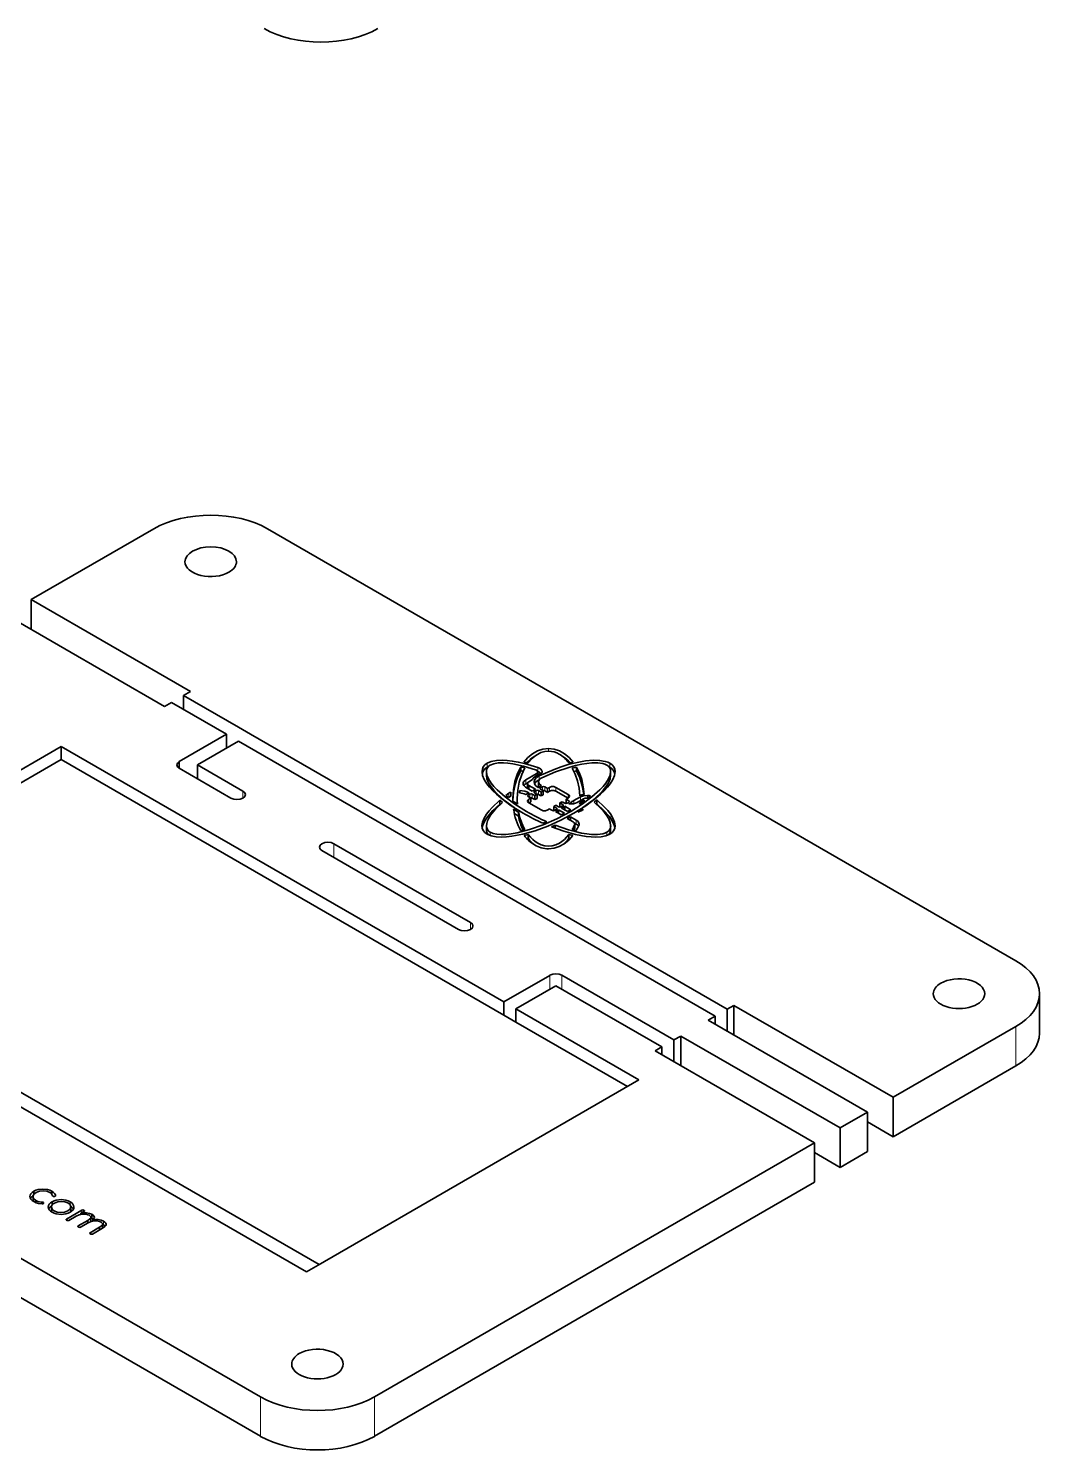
# Model space of a CAD drawing. Extents: x 46 to 852, y -144 to 729.
# Drawn here: x 622.6 to 685.4, y 500.9 to 589.5 of the extents above; entities that cross this region are included whole.
import ezdxf

# ---------------------------------------------------------------- set-up
doc = ezdxf.new("R2010")
doc.units = 0

msp = doc.modelspace()

# ---------------------------------------------------------------- linework, layer by layer
at = {"color": 7, "lineweight": 35, "ltscale": 0.219942}
msp.add_line((622.73, 554.055), (630.349, 558.454), dxfattribs=at)
at = {"color": 7, "lineweight": 35}
for p, q in [((637.42, 558.454), (683.919, 531.608)), ((665.224, 528.163), (635.607, 545.262)), ((636.356, 545.694), (665.972, 528.595)), ((624.597, 544.929), (605.436, 533.866)), ((624.597, 544.112), (605.436, 533.05)), ((652.096, 529.052), (624.597, 544.929)), ((652.096, 528.235), (624.597, 544.112)), ((639.827, 512.278), (603.931, 533.003)), ((640.625, 512.734), (605.436, 533.05)), ((636.982, 504.508), (590.482, 531.354)), ((636.982, 502.059), (590.482, 528.905)), ((640.568, 512.701), (660.492, 524.204)), ((671.395, 520.294), (644.053, 504.508)), ((671.395, 517.845), (644.053, 502.059))]:
    msp.add_line(p, q, dxfattribs=at)
at = {"color": 7, "lineweight": 35, "ltscale": 0.046306}
msp.add_line((622.73, 554.055), (622.73, 552.203), dxfattribs=at)
at = {"color": 7, "lineweight": 35, "ltscale": 0.285671}
msp.add_line((622.73, 554.055), (632.626, 548.342), dxfattribs=at)
at = {"color": 7, "lineweight": 35, "ltscale": 0.285676}
msp.add_line((631.022, 547.416), (621.126, 553.129), dxfattribs=at)
at = {"color": 7, "lineweight": 35, "ltscale": 0.012342}
for p, q in [((631.45, 547.662), (631.022, 547.416)), ((664.796, 527.916), (665.224, 528.163))]:
    msp.add_line(p, q, dxfattribs=at)
at = {"color": 7, "lineweight": 35, "ltscale": 0.098424}
for p, q in [((634.859, 545.694), (631.45, 547.662)), ((632.198, 548.094), (635.607, 546.126))]:
    msp.add_line(p, q, dxfattribs=at)
at = {"color": 7, "lineweight": 35, "ltscale": 0.012355}
msp.add_line((632.626, 548.342), (632.198, 548.094), dxfattribs=at)
at = {"color": 7, "lineweight": 35, "ltscale": 0.021603}
for p, q in [((632.198, 548.094), (632.198, 547.23)), ((635.607, 546.126), (636.356, 545.694)), ((634.859, 545.694), (634.859, 544.83)), ((633.055, 543.788), (633.055, 542.924))]:
    msp.add_line(p, q, dxfattribs=at)
at = {"color": 7, "lineweight": 35, "ltscale": 0.084675}
msp.add_line((631.926, 544), (634.859, 545.694), dxfattribs=at)
at = {"color": 7, "lineweight": 35, "ltscale": 0.073691}
msp.add_line((635.607, 545.262), (633.055, 543.788), dxfattribs=at)
at = {"color": 7, "lineweight": 35, "ltscale": 0.020413}
msp.add_line((624.597, 544.929), (624.597, 544.112), dxfattribs=at)
at = {"color": 7, "lineweight": 13, "ltscale": 0.003969}
msp.add_line((654.875, 544.797), (654.875, 544.639), dxfattribs=at)
at = {"color": 7, "lineweight": 35, "ltscale": 0.010619}
msp.add_line((631.926, 544), (631.926, 543.575), dxfattribs=at)
at = {"color": 7, "lineweight": 35, "ltscale": 0.092496}
msp.add_line((635.136, 541.722), (631.932, 543.572), dxfattribs=at)
at = {"color": 7, "lineweight": 35, "ltscale": 0.081693}
msp.add_line((633.055, 543.788), (635.885, 542.154), dxfattribs=at)
at = {"color": 7, "lineweight": 35, "ltscale": 0.006125}
for p, q in [((651.015, 543.367), (651.015, 543.122)), ((653.152, 543.669), (653.152, 543.424)), ((653.566, 542.622), (653.566, 542.377)), ((654.254, 542.731), (654.254, 542.486)), ((654.807, 542.32), (654.807, 542.075)), ((653.777, 541.726), (653.777, 541.481)), ((654.163, 541.948), (654.163, 541.703)), ((655.974, 541.646), (655.974, 541.401)), ((657.875, 541.611), (657.875, 541.366)), ((653.011, 540.845), (653.011, 540.6)), ((656.503, 540.108), (656.503, 539.863)), ((622.849, 516.955), (622.849, 516.71)), ((626.491, 515.857), (626.491, 515.612)), ((627.169, 515.249), (627.169, 515.004))]:
    msp.add_line(p, q, dxfattribs=at)
at = {"color": 7, "lineweight": 13, "ltscale": 0.006123}
for p, q in [((651.065, 543.886), (651.065, 543.641)), ((658.687, 543.886), (658.687, 543.641)), ((653.457, 542.85), (653.457, 542.606)), ((654.287, 543.105), (654.287, 542.861)), ((654.927, 542.389), (654.927, 542.144)), ((655.336, 542.389), (655.336, 542.144)), ((652.411, 542.021), (652.411, 541.776)), ((653.865, 541.972), (653.865, 541.727)), ((654.251, 542.195), (654.251, 541.95))]:
    msp.add_line(p, q, dxfattribs=at)
at = {"color": 7, "lineweight": 35, "ltscale": 0.001984}
msp.add_line((651.135, 543.678), (651.065, 543.641), dxfattribs=at)
at = {"color": 7, "lineweight": 35, "ltscale": 0.003749}
msp.add_line((653.297, 543.387), (653.152, 543.424), dxfattribs=at)
at = {"color": 7, "lineweight": 35, "ltscale": 0.006557}
msp.add_line((653.345, 543.957), (653.599, 543.892), dxfattribs=at)
at = {"color": 7, "lineweight": 35, "ltscale": 0.019003}
msp.add_line((654.117, 543.227), (653.457, 542.85), dxfattribs=at)
at = {"color": 7, "lineweight": 13, "ltscale": 0.002763}
msp.add_line((654.117, 543.227), (654.117, 543.117), dxfattribs=at)
at = {"color": 7, "lineweight": 35, "ltscale": 0.00032621}
msp.add_line((654.208, 543.374), (654.195, 543.378), dxfattribs=at)
at = {"color": 7, "lineweight": 35, "ltscale": 0.000506364}
msp.add_line((654.199, 543.363), (654.202, 543.343), dxfattribs=at)
at = {"color": 7, "lineweight": 35, "ltscale": 0.004533}
msp.add_line((654.202, 543.343), (654.202, 543.162), dxfattribs=at)
at = {"color": 7, "lineweight": 35, "ltscale": 0.007152}
msp.add_line((654.205, 543.164), (654.466, 543.282), dxfattribs=at)
at = {"color": 7, "lineweight": 13, "ltscale": 0.006125}
for p, q in [((654.208, 543.619), (654.208, 543.374)), ((654.637, 542.418), (654.637, 542.173)), ((656.493, 540.061), (656.493, 539.816)), ((656.601, 540.356), (656.601, 540.111)), ((627.218, 515.437), (627.218, 515.192))]:
    msp.add_line(p, q, dxfattribs=at)
at = {"color": 7, "lineweight": 35, "ltscale": 0.000948036}
msp.add_line((654.476, 543.345), (654.472, 543.382), dxfattribs=at)
at = {"color": 7, "lineweight": 13, "ltscale": 0.001898}
msp.add_line((654.472, 543.382), (654.472, 543.307), dxfattribs=at)
at = {"color": 7, "lineweight": 35, "ltscale": 0.006558}
msp.add_line((656.148, 543.897), (656.402, 543.962), dxfattribs=at)
at = {"color": 7, "lineweight": 35, "ltscale": 0.00665}
msp.add_line((656.608, 543.653), (656.35, 543.588), dxfattribs=at)
at = {"color": 7, "lineweight": 35, "ltscale": 0.003779}
msp.add_line((656.608, 543.408), (656.461, 543.372), dxfattribs=at)
at = {"color": 7, "lineweight": 35, "ltscale": 0.006123}
for p, q in [((656.608, 543.653), (656.608, 543.408)), ((658.736, 543.367), (658.736, 543.122)), ((651.844, 541.585), (651.844, 541.34)), ((652.93, 541.686), (652.93, 541.441)), ((654.035, 541.874), (654.035, 541.629)), ((654.421, 542.097), (654.421, 541.852)), ((654.549, 542.171), (654.549, 541.926)), ((655.202, 541.2), (655.202, 540.955)), ((655.588, 541.423), (655.588, 541.178)), ((651.017, 540.005), (651.017, 539.76)), ((658.737, 540.008), (658.737, 539.763)), ((653.606, 539.466), (653.606, 539.222)), ((656.141, 539.462), (656.141, 539.217)), ((623.984, 516.298), (623.984, 516.053)), ((625.185, 516.324), (625.185, 516.079)), ((626.44, 515.671), (626.44, 515.426))]:
    msp.add_line(p, q, dxfattribs=at)
at = {"color": 7, "lineweight": 35, "ltscale": 0.001985}
msp.add_line((658.687, 543.641), (658.616, 543.678), dxfattribs=at)
at = {"color": 7, "lineweight": 35, "ltscale": 0.011932}
msp.add_line((653.455, 542.394), (653.868, 542.155), dxfattribs=at)
at = {"color": 7, "lineweight": 35, "ltscale": 0.00364}
msp.add_line((653.583, 542.678), (653.457, 542.606), dxfattribs=at)
at = {"color": 7, "lineweight": 35, "ltscale": 0.011933}
msp.add_line((654.062, 542.268), (653.649, 542.506), dxfattribs=at)
at = {"color": 7, "lineweight": 35, "ltscale": 0.005612}
for p, q in [((653.649, 542.506), (653.649, 542.282)), ((655.497, 540.993), (655.497, 540.769)), ((655.883, 541.216), (655.883, 540.992))]:
    msp.add_line(p, q, dxfattribs=at)
at = {"color": 7, "lineweight": 35, "ltscale": 0.006676}
msp.add_line((653.65, 542.738), (653.882, 542.87), dxfattribs=at)
at = {"color": 7, "lineweight": 35, "ltscale": 0.000610903}
msp.add_line((653.98, 542.755), (653.979, 542.731), dxfattribs=at)
at = {"color": 7, "lineweight": 13, "ltscale": 0.001218}
msp.add_line((653.98, 542.755), (653.98, 542.706), dxfattribs=at)
at = {"color": 7, "lineweight": 35, "ltscale": 0.000711631}
msp.add_line((654.225, 542.388), (654.25, 542.373), dxfattribs=at)
at = {"color": 7, "lineweight": 35, "ltscale": 0.000416967}
msp.add_line((654.254, 542.731), (654.255, 542.747), dxfattribs=at)
at = {"color": 7, "lineweight": 35, "ltscale": 0.000568582}
msp.add_line((654.308, 542.87), (654.287, 542.861), dxfattribs=at)
at = {"color": 7, "lineweight": 35, "ltscale": 0.00334}
msp.add_line((654.288, 542.404), (654.404, 542.471), dxfattribs=at)
at = {"color": 7, "lineweight": 35, "ltscale": 0.00167}
for p, q in [((654.438, 542.384), (654.38, 542.351)), ((653.666, 541.939), (653.608, 541.905)), ((656.028, 541.399), (656.086, 541.433)), ((655.314, 540.987), (655.372, 541.021)), ((655.642, 541.177), (655.7, 541.21))]:
    msp.add_line(p, q, dxfattribs=at)
at = {"color": 7, "lineweight": 13, "ltscale": 0.002045}
msp.add_line((654.38, 542.351), (654.38, 542.269), dxfattribs=at)
at = {"color": 7, "lineweight": 35, "ltscale": 0.001011}
msp.add_line((654.404, 542.471), (654.44, 542.488), dxfattribs=at)
at = {"color": 7, "lineweight": 35, "ltscale": 0.000604319}
msp.add_line((654.44, 542.488), (654.419, 542.5), dxfattribs=at)
at = {"color": 7, "lineweight": 13, "ltscale": 0.000524902}
msp.add_line((654.419, 542.5), (654.419, 542.479), dxfattribs=at)
at = {"color": 7, "lineweight": 35, "ltscale": 0.001671}
for p, q in [((654.495, 542.418), (654.438, 542.384)), ((656.086, 541.433), (656.143, 541.466)), ((655.256, 540.954), (655.314, 540.987))]:
    msp.add_line(p, q, dxfattribs=at)
at = {"color": 7, "lineweight": 13, "ltscale": 0.005386}
msp.add_line((654.495, 542.418), (654.495, 542.202), dxfattribs=at)
at = {"color": 7, "lineweight": 35, "ltscale": 0.003297}
for p, q in [((654.751, 542.352), (654.637, 542.418)), ((653.608, 541.823), (653.722, 541.758)), ((653.994, 542.046), (654.108, 541.98)), ((654.365, 542.129), (654.251, 542.195)), ((654.365, 541.884), (654.251, 541.95))]:
    msp.add_line(p, q, dxfattribs=at)
at = {"color": 7, "lineweight": 35, "ltscale": 0.001595}
for p, q in [((654.807, 542.32), (654.751, 542.352)), ((653.722, 541.758), (653.777, 541.726)), ((654.035, 541.874), (653.979, 541.906)), ((654.035, 541.629), (653.979, 541.661)), ((654.494, 542.203), (654.549, 542.171)), ((656.029, 541.614), (655.974, 541.646))]:
    msp.add_line(p, q, dxfattribs=at)
at = {"color": 7, "lineweight": 35, "ltscale": 0.003469}
for p, q in [((654.927, 542.389), (654.807, 542.32)), ((654.927, 542.144), (654.807, 542.075)), ((654.824, 540.982), (654.945, 541.052))]:
    msp.add_line(p, q, dxfattribs=at)
at = {"color": 7, "lineweight": 35, "ltscale": 0.021892}
for p, q in [((656.094, 541.951), (655.336, 542.389)), ((653.657, 541.42), (654.415, 540.982))]:
    msp.add_line(p, q, dxfattribs=at)
at = {"color": 7, "lineweight": 13, "ltscale": 0.010802}
for p, q in [((635.885, 542.154), (635.885, 541.722)), ((650.027, 533.989), (650.027, 533.557))]:
    msp.add_line(p, q, dxfattribs=at)
at = {"color": 7, "lineweight": 35, "ltscale": 0.005502}
msp.add_line((652.014, 541.446), (651.844, 541.585), dxfattribs=at)
at = {"color": 7, "lineweight": 35, "ltscale": 0.005773}
msp.add_line((652.411, 542.021), (652.224, 541.885), dxfattribs=at)
at = {"color": 7, "lineweight": 35, "ltscale": 0.00538}
msp.add_line((652.224, 541.885), (652.391, 541.75), dxfattribs=at)
at = {"color": 7, "lineweight": 35, "ltscale": 0.000859938}
msp.add_line((652.411, 541.776), (652.383, 541.756), dxfattribs=at)
at = {"color": 7, "lineweight": 35, "ltscale": 0.00424}
msp.add_line((652.391, 541.75), (652.528, 541.851), dxfattribs=at)
at = {"color": 7, "lineweight": 35, "ltscale": 0.003417}
msp.add_line((652.655, 541.686), (652.657, 541.549), dxfattribs=at)
at = {"color": 7, "lineweight": 35, "ltscale": 0.002104}
msp.add_line((652.93, 541.357), (652.93, 541.441), dxfattribs=at)
at = {"color": 7, "lineweight": 35, "ltscale": 0.003983}
msp.add_line((653.091, 542.199), (653.075, 542.04), dxfattribs=at)
at = {"color": 7, "lineweight": 35, "ltscale": 0.003972}
msp.add_line((653.091, 542.199), (653.091, 542.04), dxfattribs=at)
at = {"color": 7, "lineweight": 35, "ltscale": 0.000639904}
for p, q in [((653.46, 541.945), (653.482, 541.932)), ((653.676, 542.045), (653.654, 542.057))]:
    msp.add_line(p, q, dxfattribs=at)
at = {"color": 7, "lineweight": 35, "ltscale": 0.003342}
for p, q in [((653.516, 541.958), (653.632, 542.025)), ((653.902, 542.181), (654.018, 542.248))]:
    msp.add_line(p, q, dxfattribs=at)
at = {"color": 7, "lineweight": 13, "ltscale": 0.002043}
for p, q in [((653.608, 541.905), (653.608, 541.823)), ((653.994, 542.128), (653.994, 542.046)), ((656.143, 541.548), (656.143, 541.466)), ((655.758, 541.325), (655.758, 541.243))]:
    msp.add_line(p, q, dxfattribs=at)
at = {"color": 7, "lineweight": 13, "ltscale": 0.000531006}
msp.add_line((653.654, 542.057), (653.654, 542.036), dxfattribs=at)
at = {"color": 7, "lineweight": 35, "ltscale": 0.003471}
msp.add_line((653.777, 541.726), (653.657, 541.656), dxfattribs=at)
at = {"color": 7, "lineweight": 13, "ltscale": 0.005901}
msp.add_line((653.657, 541.656), (653.657, 541.42), dxfattribs=at)
at = {"color": 7, "lineweight": 35, "ltscale": 0.003249}
msp.add_line((653.777, 541.481), (653.665, 541.416), dxfattribs=at)
at = {"color": 7, "lineweight": 35, "ltscale": 0.001672}
for p, q in [((653.724, 541.972), (653.666, 541.939)), ((654.109, 542.195), (654.052, 542.161)), ((655.7, 541.21), (655.758, 541.243))]:
    msp.add_line(p, q, dxfattribs=at)
at = {"color": 7, "lineweight": 13, "ltscale": 0.005385}
for p, q in [((653.724, 541.972), (653.724, 541.757)), ((654.109, 542.195), (654.109, 541.979))]:
    msp.add_line(p, q, dxfattribs=at)
at = {"color": 7, "lineweight": 35, "ltscale": 0.003296}
for p, q in [((653.979, 541.906), (653.865, 541.972)), ((653.979, 541.661), (653.865, 541.727)), ((654.38, 542.269), (654.494, 542.203)), ((654.751, 542.107), (654.637, 542.173))]:
    msp.add_line(p, q, dxfattribs=at)
at = {"color": 7, "lineweight": 35, "ltscale": 0.001669}
msp.add_line((654.052, 542.161), (653.994, 542.128), dxfattribs=at)
at = {"color": 7, "lineweight": 35, "ltscale": 0.003713}
for p, q in [((654.163, 541.948), (654.035, 541.874)), ((655.202, 541.2), (655.331, 541.274))]:
    msp.add_line(p, q, dxfattribs=at)
at = {"color": 7, "lineweight": 35, "ltscale": 0.003712}
for p, q in [((654.163, 541.703), (654.035, 541.629)), ((654.549, 542.171), (654.421, 542.097)), ((654.549, 541.926), (654.421, 541.852)), ((655.588, 541.423), (655.717, 541.497))]:
    msp.add_line(p, q, dxfattribs=at)
at = {"color": 7, "lineweight": 35, "ltscale": 0.001594}
for p, q in [((654.108, 541.98), (654.163, 541.948)), ((654.421, 542.097), (654.365, 542.129)), ((654.421, 541.852), (654.365, 541.884))]:
    msp.add_line(p, q, dxfattribs=at)
at = {"color": 7, "lineweight": 35, "ltscale": 0.001596}
for p, q in [((654.807, 542.075), (654.751, 542.107)), ((655.717, 541.497), (655.772, 541.465)), ((654.945, 541.052), (655, 541.02)), ((655.257, 541.168), (655.202, 541.2)), ((655.331, 541.274), (655.386, 541.243)), ((655.643, 541.391), (655.588, 541.423))]:
    msp.add_line(p, q, dxfattribs=at)
at = {"color": 7, "lineweight": 35, "ltscale": 0.021674}
msp.add_line((656.086, 541.711), (655.336, 542.144), dxfattribs=at)
at = {"color": 7, "lineweight": 35, "ltscale": 0.003298}
for p, q in [((655.772, 541.465), (655.886, 541.399)), ((655.372, 541.102), (655.257, 541.168)), ((655.386, 541.243), (655.5, 541.177)), ((655.758, 541.325), (655.643, 541.391))]:
    msp.add_line(p, q, dxfattribs=at)
at = {"color": 7, "lineweight": 35, "ltscale": 0.003467}
msp.add_line((655.974, 541.646), (656.094, 541.715), dxfattribs=at)
at = {"color": 7, "lineweight": 35, "ltscale": 0.0033}
for p, q in [((656.143, 541.548), (656.029, 541.614)), ((655, 541.02), (655.114, 540.954))]:
    msp.add_line(p, q, dxfattribs=at)
at = {"color": 7, "lineweight": 13, "ltscale": 0.005905}
msp.add_line((656.094, 541.951), (656.094, 541.715), dxfattribs=at)
at = {"color": 7, "lineweight": 35, "ltscale": 0.000226021}
msp.add_line((656.301, 541.516), (656.303, 541.507), dxfattribs=at)
at = {"color": 7, "lineweight": 35, "ltscale": 0.003777}
msp.add_line((656.303, 541.507), (656.303, 541.356), dxfattribs=at)
at = {"color": 7, "lineweight": 35, "ltscale": 0.011486}
for p, q in [((656.855, 541.791), (656.457, 541.562)), ((656.651, 541.449), (657.049, 541.679))]:
    msp.add_line(p, q, dxfattribs=at)
at = {"color": 7, "lineweight": 13, "ltscale": 0.004628}
msp.add_line((656.457, 541.562), (656.457, 541.376), dxfattribs=at)
at = {"color": 7, "lineweight": 35, "ltscale": 0.002252}
msp.add_line((656.814, 541.437), (656.808, 541.348), dxfattribs=at)
at = {"color": 7, "lineweight": 35, "ltscale": 0.008093}
msp.add_line((657.095, 541.599), (656.814, 541.437), dxfattribs=at)
at = {"color": 7, "lineweight": 35, "ltscale": 0.002139}
msp.add_line((656.814, 541.437), (656.814, 541.352), dxfattribs=at)
at = {"color": 7, "lineweight": 13, "ltscale": 0.005612}
msp.add_line((656.855, 541.791), (656.855, 541.567), dxfattribs=at)
at = {"color": 7, "lineweight": 35, "ltscale": 0.001331}
msp.add_line((657.093, 541.546), (657.095, 541.599), dxfattribs=at)
at = {"color": 7, "lineweight": 35, "ltscale": 0.001404}
msp.add_line((657.27, 541.726), (657.326, 541.72), dxfattribs=at)
at = {"color": 7, "lineweight": 13, "ltscale": 0.003995}
msp.add_line((657.291, 541.885), (657.291, 541.725), dxfattribs=at)
at = {"color": 7, "lineweight": 35, "ltscale": 0.005313}
msp.add_line((657.326, 541.72), (657.492, 541.853), dxfattribs=at)
at = {"color": 7, "lineweight": 35, "ltscale": 0.005463}
msp.add_line((657.875, 541.611), (657.705, 541.474), dxfattribs=at)
at = {"color": 7, "lineweight": 35, "ltscale": 0.000104141}
msp.add_line((657.875, 541.611), (657.871, 541.614), dxfattribs=at)
at = {"color": 7, "lineweight": 35, "ltscale": 0.000121535}
msp.add_line((657.871, 541.614), (657.875, 541.611), dxfattribs=at)
at = {"color": 7, "lineweight": 35, "ltscale": 0.000867635}
msp.add_line((651.87, 541.318), (651.844, 541.34), dxfattribs=at)
at = {"color": 7, "lineweight": 35, "ltscale": 0.007605}
msp.add_line((653.011, 540.6), (652.753, 540.76), dxfattribs=at)
at = {"color": 7, "lineweight": 35, "ltscale": 0.000676809}
for p, q in [((655.225, 540.942), (655.202, 540.955)), ((655.611, 541.165), (655.588, 541.178))]:
    msp.add_line(p, q, dxfattribs=at)
at = {"color": 7, "lineweight": 35, "ltscale": 0.010401}
msp.add_line((655.303, 540.881), (655.663, 540.673), dxfattribs=at)
at = {"color": 7, "lineweight": 35, "ltscale": 0.003341}
for p, q in [((655.463, 540.968), (655.348, 540.901)), ((655.849, 541.19), (655.734, 541.124))]:
    msp.add_line(p, q, dxfattribs=at)
at = {"color": 7, "lineweight": 13, "ltscale": 0.001135}
msp.add_line((655.348, 540.901), (655.348, 540.855), dxfattribs=at)
at = {"color": 7, "lineweight": 13, "ltscale": 0.002042}
msp.add_line((655.372, 541.102), (655.372, 541.021), dxfattribs=at)
at = {"color": 7, "lineweight": 13, "ltscale": 0.004477}
msp.add_line((655.463, 540.968), (655.463, 540.789), dxfattribs=at)
at = {"color": 7, "lineweight": 35, "ltscale": 0.01065}
msp.add_line((655.866, 540.78), (655.497, 540.993), dxfattribs=at)
at = {"color": 7, "lineweight": 35, "ltscale": 0.005739}
msp.add_line((655.663, 540.673), (655.866, 540.78), dxfattribs=at)
at = {"color": 7, "lineweight": 35, "ltscale": 0.009783}
msp.add_line((655.689, 541.104), (656.028, 540.908), dxfattribs=at)
at = {"color": 7, "lineweight": 13, "ltscale": 0.001132}
msp.add_line((655.734, 541.124), (655.734, 541.078), dxfattribs=at)
at = {"color": 7, "lineweight": 13, "ltscale": 0.004474}
msp.add_line((655.849, 541.19), (655.849, 541.011), dxfattribs=at)
at = {"color": 7, "lineweight": 35, "ltscale": 0.009784}
msp.add_line((656.222, 541.021), (655.883, 541.216), dxfattribs=at)
at = {"color": 7, "lineweight": 35, "ltscale": 0.000674725}
msp.add_line((655.997, 541.387), (655.974, 541.401), dxfattribs=at)
at = {"color": 7, "lineweight": 35, "ltscale": 0.001015}
msp.add_line((656.028, 540.908), (656.064, 540.89), dxfattribs=at)
at = {"color": 7, "lineweight": 35, "ltscale": 0.005688}
msp.add_line((656.238, 540.566), (656.039, 540.456), dxfattribs=at)
at = {"color": 7, "lineweight": 35, "ltscale": 0.005611}
msp.add_line((656.064, 540.89), (656.258, 541.002), dxfattribs=at)
at = {"color": 7, "lineweight": 35, "ltscale": 0.002578}
msp.add_line((656.235, 541.413), (656.146, 541.362), dxfattribs=at)
at = {"color": 7, "lineweight": 35, "ltscale": 0.001013}
msp.add_line((656.258, 541.002), (656.222, 541.021), dxfattribs=at)
at = {"color": 7, "lineweight": 13, "ltscale": 0.000993347}
msp.add_line((656.222, 541.021), (656.222, 540.981), dxfattribs=at)
at = {"color": 7, "lineweight": 13, "ltscale": 0.001443}
msp.add_line((656.235, 541.413), (656.235, 541.355), dxfattribs=at)
at = {"color": 7, "lineweight": 35, "ltscale": 0.010458}
msp.add_line((656.601, 540.356), (656.238, 540.566), dxfattribs=at)
at = {"color": 7, "lineweight": 35, "ltscale": 0.005614}
msp.add_line((656.238, 540.566), (656.238, 540.341), dxfattribs=at)
at = {"color": 7, "lineweight": 35, "ltscale": 0.000784605}
msp.add_line((657.875, 541.366), (657.851, 541.346), dxfattribs=at)
at = {"color": 7, "lineweight": 35, "ltscale": 0.000122499}
msp.add_line((657.871, 541.369), (657.875, 541.366), dxfattribs=at)
at = {"color": 7, "lineweight": 35, "ltscale": 0.006513}
msp.add_line((653.155, 539.703), (653.406, 539.77), dxfattribs=at)
at = {"color": 7, "lineweight": 35, "ltscale": 0.006405}
msp.add_line((654.53, 540.154), (654.767, 540.252), dxfattribs=at)
at = {"color": 7, "lineweight": 35, "ltscale": 0.006408}
msp.add_line((655.29, 540.036), (655.056, 539.932), dxfattribs=at)
at = {"color": 7, "lineweight": 35, "ltscale": 0.004843}
msp.add_line((655.291, 540.036), (655.291, 539.842), dxfattribs=at)
at = {"color": 7, "lineweight": 35, "ltscale": 0.010608}
msp.add_line((656.039, 540.456), (656.406, 540.244), dxfattribs=at)
at = {"color": 7, "lineweight": 35, "ltscale": 0.006506}
msp.add_line((656.344, 539.769), (656.596, 539.703), dxfattribs=at)
at = {"color": 7, "lineweight": 35, "ltscale": 0.002156}
msp.add_line((656.493, 539.816), (656.457, 539.738), dxfattribs=at)
at = {"color": 7, "lineweight": 35, "ltscale": 0.003544}
msp.add_line((656.601, 540.111), (656.478, 540.182), dxfattribs=at)
at = {"color": 7, "lineweight": 35, "ltscale": 0.244949}
msp.add_line((641.541, 538.888), (650.027, 533.989), dxfattribs=at)
at = {"color": 7, "lineweight": 13, "ltscale": 0.021603}
for p, q in [((641.541, 538.888), (641.541, 538.024)), ((654.953, 530.701), (654.953, 529.837)), ((655.712, 530.707), (655.712, 529.843))]:
    msp.add_line(p, q, dxfattribs=at)
at = {"color": 7, "lineweight": 13, "ltscale": 0.004982}
msp.add_line((651.259, 539.598), (651.259, 539.398), dxfattribs=at)
at = {"color": 7, "lineweight": 35, "ltscale": 0.006469}
msp.add_line((653.606, 539.466), (653.356, 539.4), dxfattribs=at)
at = {"color": 7, "lineweight": 35, "ltscale": 0.002087}
msp.add_line((653.606, 539.222), (653.525, 539.199), dxfattribs=at)
at = {"color": 7, "lineweight": 35, "ltscale": 0.00646}
msp.add_line((656.39, 539.396), (656.141, 539.462), dxfattribs=at)
at = {"color": 7, "lineweight": 35, "ltscale": 0.002047}
msp.add_line((656.22, 539.195), (656.141, 539.217), dxfattribs=at)
at = {"color": 7, "lineweight": 13, "ltscale": 0.004984}
msp.add_line((658.492, 539.598), (658.492, 539.398), dxfattribs=at)
at = {"color": 7, "lineweight": 35, "ltscale": 0.244948}
msp.add_line((649.278, 533.557), (640.793, 538.456), dxfattribs=at)
at = {"color": 7, "lineweight": 35, "ltscale": 0.082469}
msp.add_line((652.096, 529.052), (654.953, 530.701), dxfattribs=at)
at = {"color": 7, "lineweight": 35, "ltscale": 0.071961}
msp.add_line((655.338, 530.059), (652.845, 528.62), dxfattribs=at)
at = {"color": 7, "lineweight": 35, "ltscale": 0.000252767}
msp.add_line((654.953, 530.701), (654.962, 530.707), dxfattribs=at)
at = {"color": 7, "lineweight": 13, "ltscale": 0.021631}
msp.add_line((654.962, 530.707), (654.962, 529.842), dxfattribs=at)
at = {"color": 7, "lineweight": 35, "ltscale": 0.190096}
msp.add_line((661.923, 526.257), (655.338, 530.059), dxfattribs=at)
at = {"color": 7, "lineweight": 35, "ltscale": 0.200897}
msp.add_line((655.712, 530.707), (662.671, 526.689), dxfattribs=at)
at = {"color": 7, "lineweight": 35, "ltscale": 0.020412}
for p, q in [((652.096, 529.052), (652.096, 528.235)), ((652.845, 528.62), (652.845, 527.803))]:
    msp.add_line(p, q, dxfattribs=at)
at = {"color": 7, "lineweight": 35, "ltscale": 0.061237}
for p, q in [((685.384, 529.566), (685.384, 527.117)), ((674.696, 522.2), (674.696, 519.751)), ((672.999, 521.22), (672.999, 518.771))]:
    msp.add_line(p, q, dxfattribs=at)
at = {"color": 7, "lineweight": 35, "ltscale": 8.13882e-05}
msp.add_line((652.094, 528.233), (652.096, 528.235), dxfattribs=at)
at = {"color": 7, "lineweight": 35, "ltscale": 0.021601}
msp.add_line((652.842, 527.801), (652.094, 528.233), dxfattribs=at)
at = {"color": 7, "lineweight": 35, "ltscale": 0.220765}
msp.add_line((660.492, 524.204), (652.845, 528.62), dxfattribs=at)
at = {"color": 7, "lineweight": 35, "ltscale": 0.012343}
msp.add_line((665.224, 528.163), (665.224, 527.669), dxfattribs=at)
at = {"color": 7, "lineweight": 35, "ltscale": 0.012354}
msp.add_line((665.972, 528.595), (666.4, 528.842), dxfattribs=at)
at = {"color": 7, "lineweight": 35, "ltscale": 0.033946}
msp.add_line((665.972, 528.595), (665.972, 527.237), dxfattribs=at)
at = {"color": 7, "lineweight": 35, "ltscale": 0.0463}
for p, q in [((666.4, 528.842), (666.4, 526.99)), ((676.3, 520.677), (674.696, 521.603))]:
    msp.add_line(p, q, dxfattribs=at)
at = {"color": 7, "lineweight": 35, "ltscale": 0.285778}
for p, q in [((666.4, 528.842), (676.3, 523.126)), ((671.395, 520.294), (661.495, 526.01))]:
    msp.add_line(p, q, dxfattribs=at)
at = {"color": 7, "lineweight": 35, "ltscale": 8.47927e-05}
msp.add_line((652.842, 527.801), (652.845, 527.803), dxfattribs=at)
at = {"color": 7, "lineweight": 35, "ltscale": 0.200353}
msp.add_line((659.785, 523.796), (652.845, 527.803), dxfattribs=at)
at = {"color": 7, "lineweight": 35, "ltscale": 0.285779}
for p, q in [((674.696, 522.2), (664.796, 527.916)), ((663.099, 526.936), (672.999, 521.22))]:
    msp.add_line(p, q, dxfattribs=at)
at = {"color": 7, "lineweight": 35, "ltscale": 0.219948}
msp.add_line((683.919, 527.525), (676.3, 523.126), dxfattribs=at)
at = {"color": 7, "lineweight": 13, "ltscale": 0.061237}
for p, q in [((683.919, 525.076), (683.919, 527.525)), ((636.982, 502.059), (636.982, 504.508)), ((644.053, 502.059), (644.053, 504.508))]:
    msp.add_line(p, q, dxfattribs=at)
at = {"color": 7, "lineweight": 35, "ltscale": 0.012348}
msp.add_line((662.671, 526.689), (663.099, 526.936), dxfattribs=at)
at = {"color": 7, "lineweight": 35, "ltscale": 0.033952}
msp.add_line((662.671, 526.689), (662.671, 525.331), dxfattribs=at)
at = {"color": 7, "lineweight": 35, "ltscale": 0.046301}
msp.add_line((663.099, 526.936), (663.099, 525.084), dxfattribs=at)
at = {"color": 7, "lineweight": 35, "ltscale": 0.01235}
msp.add_line((661.495, 526.01), (661.923, 526.257), dxfattribs=at)
at = {"color": 7, "lineweight": 35, "ltscale": 0.012349}
msp.add_line((661.923, 526.257), (661.923, 525.763), dxfattribs=at)
at = {"color": 7, "lineweight": 35, "ltscale": 0.219949}
msp.add_line((683.919, 525.076), (676.3, 520.677), dxfattribs=at)
at = {"color": 7, "lineweight": 35, "ltscale": 0.061238}
for p, q in [((676.3, 523.126), (676.3, 520.677)), ((671.395, 520.294), (671.395, 517.845))]:
    msp.add_line(p, q, dxfattribs=at)
at = {"color": 7, "lineweight": 35, "ltscale": 0.049001}
for p, q in [((674.696, 522.2), (672.999, 521.22)), ((674.696, 519.751), (672.999, 518.771))]:
    msp.add_line(p, q, dxfattribs=at)
at = {"color": 7, "lineweight": 35, "ltscale": 0.046309}
msp.add_line((672.999, 518.771), (671.394, 519.697), dxfattribs=at)
at = {"color": 7, "lineweight": 35, "ltscale": 0.005342}
msp.add_line((622.889, 517.289), (622.889, 517.075), dxfattribs=at)
at = {"color": 7, "lineweight": 35, "ltscale": 0.003383}
msp.add_line((623.027, 516.713), (623.027, 516.578), dxfattribs=at)
at = {"color": 7, "lineweight": 35, "ltscale": 0.004605}
msp.add_line((624.011, 517.289), (624.011, 517.105), dxfattribs=at)
at = {"color": 7, "lineweight": 35, "ltscale": 0.005431}
msp.add_line((624.024, 516.641), (624.024, 516.424), dxfattribs=at)
at = {"color": 7, "lineweight": 35, "ltscale": 0.000962969}
msp.add_line((624.179, 516.969), (624.141, 516.964), dxfattribs=at)
at = {"color": 7, "lineweight": 35, "ltscale": 0.000193444}
msp.add_line((624.245, 517.014), (624.246, 517.006), dxfattribs=at)
at = {"color": 7, "lineweight": 35, "ltscale": 0.000366211}
msp.add_line((624.245, 517.014), (624.245, 517), dxfattribs=at)
at = {"color": 7, "lineweight": 13, "ltscale": 0.004648}
msp.add_line((625.142, 516.636), (625.142, 516.451), dxfattribs=at)
at = {"color": 7, "lineweight": 35, "ltscale": 0.002527}
msp.add_line((623.442, 516.604), (623.442, 516.503), dxfattribs=at)
at = {"color": 7, "lineweight": 35, "ltscale": 0.000548708}
msp.add_line((623.499, 516.556), (623.492, 516.536), dxfattribs=at)
at = {"color": 7, "lineweight": 35, "ltscale": 0.000344754}
msp.add_line((623.502, 516.57), (623.499, 516.556), dxfattribs=at)
at = {"color": 7, "lineweight": 35, "ltscale": 0.027791}
msp.add_line((624.919, 515.562), (625.881, 516.118), dxfattribs=at)
at = {"color": 7, "lineweight": 35, "ltscale": 0.013375}
for p, q in [((625.527, 515.747), (625.063, 515.479)), ((626.262, 515.322), (625.799, 515.054))]:
    msp.add_line(p, q, dxfattribs=at)
at = {"color": 7, "lineweight": 35, "ltscale": 0.000127189}
for p, q in [((625.815, 515.926), (625.82, 515.923)), ((626.553, 515.512), (626.557, 515.51))]:
    msp.add_line(p, q, dxfattribs=at)
at = {"color": 7, "lineweight": 35, "ltscale": 0.001941}
msp.add_line((625.815, 515.926), (625.815, 515.848), dxfattribs=at)
at = {"color": 7, "lineweight": 35, "ltscale": 0.001857}
msp.add_line((625.82, 515.923), (625.82, 515.849), dxfattribs=at)
at = {"color": 7, "lineweight": 13, "ltscale": 0.004099}
msp.add_line((625.881, 516.118), (625.881, 515.954), dxfattribs=at)
at = {"color": 7, "lineweight": 35, "ltscale": 0.003559}
msp.add_line((626.024, 516.036), (625.9, 515.965), dxfattribs=at)
at = {"color": 7, "lineweight": 13, "ltscale": 0.002574}
msp.add_line((625.988, 516.118), (625.988, 516.015), dxfattribs=at)
at = {"color": 7, "lineweight": 35, "ltscale": 0.001105}
msp.add_line((625.988, 516.118), (626.026, 516.096), dxfattribs=at)
at = {"color": 7, "lineweight": 13, "ltscale": 0.001469}
msp.add_line((626.026, 516.096), (626.026, 516.037), dxfattribs=at)
at = {"color": 7, "lineweight": 13, "ltscale": 0.001532}
msp.add_line((624.919, 515.562), (624.919, 515.501), dxfattribs=at)
at = {"color": 7, "lineweight": 35, "ltscale": 0.001167}
msp.add_line((624.959, 515.478), (624.919, 515.501), dxfattribs=at)
at = {"color": 7, "lineweight": 35, "ltscale": 0.01706}
for p, q in [((625.654, 515.138), (626.245, 515.479)), ((626.387, 514.715), (626.978, 515.056))]:
    msp.add_line(p, q, dxfattribs=at)
at = {"color": 7, "lineweight": 13, "ltscale": 0.001534}
for p, q in [((625.654, 515.138), (625.654, 515.077)), ((626.387, 514.715), (626.387, 514.653))]:
    msp.add_line(p, q, dxfattribs=at)
at = {"color": 7, "lineweight": 35, "ltscale": 0.001161}
msp.add_line((625.694, 515.053), (625.654, 515.076), dxfattribs=at)
at = {"color": 7, "lineweight": 35, "ltscale": 0.004176}
for p, q in [((626.245, 515.479), (626.245, 515.312)), ((626.978, 515.056), (626.978, 514.889))]:
    msp.add_line(p, q, dxfattribs=at)
at = {"color": 7, "lineweight": 35, "ltscale": 0.001441}
msp.add_line((626.44, 515.638), (626.491, 515.612), dxfattribs=at)
at = {"color": 7, "lineweight": 35, "ltscale": 0.0181}
msp.add_line((627.159, 514.993), (626.532, 514.631), dxfattribs=at)
at = {"color": 7, "lineweight": 35, "ltscale": 0.002153}
msp.add_line((626.553, 515.512), (626.553, 515.426), dxfattribs=at)
at = {"color": 7, "lineweight": 35, "ltscale": 0.002068}
msp.add_line((626.557, 515.51), (626.557, 515.427), dxfattribs=at)
at = {"color": 7, "lineweight": 35, "ltscale": 0.001391}
msp.add_line((627.169, 515.218), (627.218, 515.192), dxfattribs=at)
at = {"color": 7, "lineweight": 35, "ltscale": 0.00013588}
msp.add_line((627.169, 514.999), (627.169, 515.004), dxfattribs=at)
at = {"color": 7, "lineweight": 35, "ltscale": 0.000688914}
msp.add_line((627.388, 515.244), (627.384, 515.216), dxfattribs=at)
at = {"color": 7, "lineweight": 35, "ltscale": 0.001103}
msp.add_line((626.426, 514.631), (626.387, 514.653), dxfattribs=at)
at = {"color": 7, "lineweight": 35, "ltscale": 0.021265}
msp.add_line((640.564, 512.704), (639.827, 512.278), dxfattribs=at)
at = {"color": 7, "lineweight": 35, "ltscale": 0.000126427}
msp.add_line((640.564, 512.704), (640.568, 512.701), dxfattribs=at)
at = {"color": 7, "lineweight": 35}
for points in [[(654.875, 544.797), (654.524, 544.76), (654.192, 544.652), (653.882, 544.479), (653.598, 544.245), (653.345, 543.957)], [(653.599, 543.892), (653.876, 544.203), (654.027, 544.331), (654.185, 544.439), (654.406, 544.548), (654.637, 544.615), (654.876, 544.639)], [(656.402, 543.962), (656.149, 544.249), (655.866, 544.481), (655.557, 544.653), (655.226, 544.76), (654.875, 544.797)], [(631.778, 543.787), (631.815, 543.9), (631.926, 544)], [(631.932, 543.572), (631.816, 543.673), (631.778, 543.787)], [(650.743, 543.365), (650.778, 543.134), (650.881, 542.881), (651.05, 542.609), (651.207, 542.409), (651.394, 542.202), (651.642, 541.962), (651.926, 541.716), (652.557, 541.247), (653.305, 540.779)], [(653.5, 540.891), (652.786, 541.339), (652.178, 541.791), (651.686, 542.234), (651.486, 542.448), (651.32, 542.654), (651.153, 542.914), (651.05, 543.153), (651.015, 543.367)], [(654.208, 543.619), (653.392, 543.865), (652.994, 543.956), (652.619, 544.021), (652.3, 544.057), (652.004, 544.071), (651.634, 544.053), (651.319, 543.992), (651.065, 543.886)], [(651.259, 543.774), (651.473, 543.859), (651.747, 543.904), (652.075, 543.911), (652.353, 543.892), (652.657, 543.851), (653.327, 543.707), (654.066, 543.482)], [(653.152, 543.669), (652.943, 543.24), (652.786, 542.762), (652.689, 542.241), (652.655, 541.686)], [(653.152, 543.424), (652.953, 543.021), (652.801, 542.573), (652.701, 542.086), (652.656, 541.568)], [(652.93, 541.686), (652.963, 542.217), (653.058, 542.72), (653.209, 543.185), (653.409, 543.602)], [(654.202, 543.343), (654.18, 543.28), (654.117, 543.227)], [(654.472, 543.382), (654.444, 543.451), (654.392, 543.514), (654.311, 543.572), (654.208, 543.619)], [(658.687, 543.886), (658.555, 543.95), (658.404, 544.001), (658.053, 544.062), (657.64, 544.071), (657.173, 544.029), (656.659, 543.938), (656.106, 543.799), (655.671, 543.664), (655.22, 543.503), (654.287, 543.105)], [(654.461, 542.983), (655.316, 543.347), (656.137, 543.627), (656.552, 543.739), (656.945, 543.825), (657.264, 543.876), (657.558, 543.906), (657.936, 543.91), (658.25, 543.866), (658.38, 543.826), (658.492, 543.774)], [(658.736, 543.367), (658.701, 543.153), (658.598, 542.914), (658.431, 542.654), (658.265, 542.448), (658.066, 542.234), (657.574, 541.791), (656.965, 541.339), (656.252, 540.891)], [(656.35, 543.588), (656.532, 543.211), (656.673, 542.795), (656.77, 542.346), (656.817, 541.872)], [(656.446, 540.779), (657.194, 541.247), (657.825, 541.716), (658.109, 541.961), (658.357, 542.202), (658.544, 542.409), (658.701, 542.609), (658.87, 542.881), (658.974, 543.134), (659.009, 543.365)], [(657.089, 541.949), (657.036, 542.423), (656.936, 542.868), (656.792, 543.28), (656.608, 543.653)], [(657.068, 541.946), (656.974, 542.479), (656.818, 542.97), (656.608, 543.408)], [(652.734, 541.129), (652.143, 541.574), (651.665, 542.009), (651.472, 542.219), (651.311, 542.421), (651.149, 542.677), (651.049, 542.911), (651.015, 543.122)], [(653.457, 542.85), (653.334, 542.746), (653.302, 542.686), (653.291, 542.623)], [(653.291, 542.623), (653.302, 542.559), (653.333, 542.499), (653.455, 542.394)], [(653.566, 542.622), (653.588, 542.685), (653.65, 542.738)], [(653.649, 542.506), (653.588, 542.559), (653.566, 542.622)], [(653.882, 542.87), (653.931, 542.953), (654.001, 543.03), (654.205, 543.164)], [(653.979, 542.731), (654.008, 542.605), (654.091, 542.489), (654.225, 542.388)], [(654.287, 543.105), (654.129, 543.007), (654.024, 542.887), (653.98, 542.755)], [(654.287, 542.861), (654.112, 542.747), (654.006, 542.608)], [(654.419, 542.5), (654.297, 542.606), (654.265, 542.667), (654.254, 542.731)], [(654.255, 542.747), (654.27, 542.809), (654.305, 542.867), (654.371, 542.929), (654.461, 542.983)], [(655.336, 542.389), (655.205, 542.433), (655.058, 542.433), (654.927, 542.389)], [(658.736, 543.122), (658.702, 542.911), (658.603, 542.677), (658.44, 542.422), (658.28, 542.219), (658.086, 542.01), (657.609, 541.575), (657.018, 541.13)], [(635.885, 541.722), (635.71, 541.655), (635.51, 541.633), (635.311, 541.655), (635.136, 541.722)], [(635.885, 542.154), (636.001, 542.053), (636.04, 541.938)], [(636.04, 541.938), (636.001, 541.823), (635.885, 541.722)], [(651.844, 541.585), (651.368, 541.143), (651.179, 540.931), (651.022, 540.726), (650.867, 540.468), (650.772, 540.228), (650.74, 540.008)], [(651.017, 540.005), (651.033, 540.149), (651.081, 540.305), (651.162, 540.475), (651.274, 540.655), (651.587, 541.038), (652.014, 541.446)], [(653.654, 542.057), (653.532, 542.116), (653.395, 542.159), (653.091, 542.199)], [(653.657, 541.656), (653.594, 541.601), (653.572, 541.538)], [(653.572, 541.538), (653.594, 541.475), (653.657, 541.42)], [(655.336, 542.144), (655.205, 542.188), (655.058, 542.188), (654.927, 542.144)], [(656.179, 541.833), (656.158, 541.896), (656.094, 541.951)], [(656.094, 541.715), (656.158, 541.77), (656.179, 541.833)], [(656.146, 541.362), (656.283, 541.356), (656.419, 541.369), (656.542, 541.4), (656.651, 541.449)], [(656.303, 541.507), (656.295, 541.473), (656.272, 541.441), (656.235, 541.413)], [(657.291, 541.885), (657.055, 541.865), (656.855, 541.791)], [(657.705, 541.474), (658.149, 541.056), (658.326, 540.857), (658.472, 540.666), (658.618, 540.426), (658.707, 540.205), (658.737, 540.008)], [(659.007, 540.005), (658.975, 540.227), (658.878, 540.471), (658.719, 540.734), (658.558, 540.943), (658.364, 541.159), (657.875, 541.611)], [(651.844, 541.34), (651.409, 540.94), (651.08, 540.561), (650.949, 540.37), (650.849, 540.187), (650.788, 540.035), (650.751, 539.89)], [(651.065, 539.485), (651.315, 539.38), (651.621, 539.319), (651.976, 539.3), (652.272, 539.312), (652.591, 539.346), (653.284, 539.479), (654.036, 539.693), (654.827, 539.985), (655.637, 540.348), (656.446, 540.779)], [(656.252, 540.891), (655.397, 540.441), (654.535, 540.064), (653.698, 539.771), (652.92, 539.57), (652.561, 539.505), (652.23, 539.468), (651.931, 539.457), (651.667, 539.474), (651.442, 539.521), (651.259, 539.598)], [(654.415, 540.982), (654.547, 540.939), (654.693, 540.939), (654.824, 540.982)], [(656.707, 540.838), (656.908, 540.921), (656.98, 540.978), (657.031, 541.042)], [(658.996, 539.887), (658.958, 540.036), (658.894, 540.194), (658.793, 540.377), (658.66, 540.57), (658.322, 540.957), (657.875, 541.366)], [(655.056, 539.932), (655.821, 539.66), (656.547, 539.461), (657.214, 539.339), (657.521, 539.309), (657.806, 539.3), (658.149, 539.321), (658.444, 539.383), (658.687, 539.485)], [(658.492, 539.598), (658.378, 539.544), (658.244, 539.503), (657.924, 539.46), (657.541, 539.466), (657.246, 539.498), (656.929, 539.55), (656.53, 539.639), (656.109, 539.755), (655.291, 540.036)], [(656.406, 540.244), (656.478, 540.181), (656.503, 540.108)], [(656.778, 540.108), (656.768, 540.172), (656.739, 540.233), (656.681, 540.298), (656.601, 540.356)], [(640.638, 538.672), (640.677, 538.787), (640.793, 538.888)], [(640.793, 538.888), (640.968, 538.955), (641.167, 538.978), (641.366, 538.955), (641.541, 538.888)], [(656.141, 539.462), (655.859, 539.154), (655.707, 539.029), (655.548, 538.925), (655.329, 538.82), (655.104, 538.755), (654.876, 538.733), (654.648, 538.754), (654.423, 538.819), (654.203, 538.924), (654.048, 539.026), (653.899, 539.147), (653.748, 539.296), (653.606, 539.466)], [(654.876, 538.574), (655.216, 538.609), (655.542, 538.713), (655.849, 538.88), (656.133, 539.109), (656.39, 539.396)], [(640.793, 538.456), (640.677, 538.557), (640.638, 538.672)], [(650.027, 533.557), (649.851, 533.49), (649.652, 533.468), (649.453, 533.49), (649.278, 533.557)], [(650.027, 533.989), (650.143, 533.888), (650.182, 533.773)], [(650.182, 533.773), (650.143, 533.658), (650.027, 533.557)], [(654.962, 530.707), (655.137, 530.774), (655.337, 530.797), (655.536, 530.774), (655.712, 530.707)], [(622.646, 516.967), (622.66, 517.051), (622.704, 517.133), (622.78, 517.214), (622.889, 517.289)], [(622.891, 516.642), (622.786, 516.715), (622.709, 516.794), (622.662, 516.877), (622.646, 516.967)], [(623.038, 517.203), (622.954, 517.146), (622.895, 517.084), (622.86, 517.02), (622.849, 516.955)], [(622.849, 516.955), (622.86, 516.89), (622.893, 516.828), (623.027, 516.713)], [(622.889, 517.289), (623.018, 517.351), (623.159, 517.394), (623.455, 517.428), (623.749, 517.393), (623.886, 517.349), (624.011, 517.289)], [(623.408, 516.501), (623.185, 516.531), (623.041, 516.573), (622.891, 516.642)], [(623.027, 516.713), (623.141, 516.661), (623.358, 516.611), (623.442, 516.604)], [(623.886, 517.212), (623.69, 517.288), (623.469, 517.313), (623.245, 517.286), (623.038, 517.203)], [(623.786, 516.313), (623.8, 516.401), (623.844, 516.486), (623.918, 516.567), (624.024, 516.641)], [(624.011, 517.289), (624.123, 517.21), (624.192, 517.133), (624.229, 517.065), (624.245, 517.014)], [(624.024, 516.641), (624.15, 516.701), (624.289, 516.742), (624.585, 516.774), (624.88, 516.738), (625.018, 516.695), (625.142, 516.636)], [(625.185, 516.324), (625.175, 516.388), (625.143, 516.449), (625.089, 516.508), (625.014, 516.56), (624.82, 516.636), (624.599, 516.66), (624.375, 516.634), (624.173, 516.555)], [(624.246, 517.006), (624.238, 516.988), (624.225, 516.979), (624.179, 516.969)], [(625.142, 516.636), (625.244, 516.564), (625.319, 516.485), (625.365, 516.4), (625.382, 516.307)], [(623.442, 516.604), (623.483, 516.595), (623.495, 516.587), (623.502, 516.57)], [(624.024, 515.988), (623.921, 516.06), (623.846, 516.14), (623.801, 516.225), (623.786, 516.313)], [(624.173, 516.555), (624.091, 516.498), (624.032, 516.436), (623.997, 516.371), (623.984, 516.298)], [(623.984, 516.298), (624.024, 516.176), (624.078, 516.116), (624.153, 516.063), (624.347, 515.989), (624.57, 515.966), (624.797, 515.994), (625.003, 516.075)], [(625.152, 515.989), (625.024, 515.929), (624.884, 515.886), (624.583, 515.852), (624.285, 515.886), (624.148, 515.929), (624.024, 515.988)], [(625.003, 516.075), (625.083, 516.131), (625.14, 516.192), (625.174, 516.256), (625.185, 516.324)], [(625.382, 516.307), (625.369, 516.223), (625.328, 516.142), (625.256, 516.062), (625.152, 515.989)], [(626.338, 515.793), (626.251, 515.832), (626.15, 515.856), (625.931, 515.864), (625.714, 515.824), (625.527, 515.747)], [(625.82, 515.923), (625.984, 515.949), (626.166, 515.947), (626.342, 515.916), (626.491, 515.857)], [(626.44, 515.671), (626.432, 515.707), (626.4, 515.749), (626.338, 515.793)], [(626.491, 515.857), (626.576, 515.8), (626.629, 515.743), (626.653, 515.67)], [(626.245, 515.479), (626.355, 515.55), (626.428, 515.626), (626.44, 515.671)], [(627.067, 515.372), (626.981, 515.411), (626.882, 515.435), (626.667, 515.442), (626.45, 515.401), (626.262, 515.322)], [(626.653, 515.67), (626.642, 515.618), (626.553, 515.512)], [(626.557, 515.51), (626.717, 515.532), (626.894, 515.529), (627.068, 515.499), (627.218, 515.437)], [(626.978, 515.056), (627.093, 515.132), (627.16, 515.21), (627.169, 515.249)], [(627.169, 515.249), (627.159, 515.29), (627.126, 515.331), (627.067, 515.372)], [(627.384, 515.216), (627.36, 515.162), (627.314, 515.106), (627.159, 514.993)], [(627.218, 515.437), (627.312, 515.372), (627.369, 515.308), (627.388, 515.244)]]:
    msp.add_lwpolyline(points, dxfattribs=at)
for centre, radius, start, end in [((655.11, 542.449), 2.167, 121.05616, 137.42811), ((654.861, 543.307), 1.333, 59.07794, 89.37335), ((654.639, 542.448), 2.168, 42.73254, 58.7882), ((651.093, 535.308), 8.611, 74.39917, 76.16855), ((653.968, 543.19), 0.308, 60.29309, 71.31465), ((654.055, 543.321), 0.151, 16.44063, 64.48511), ((654.058, 542.891), 0.505, 46.28359, 72.7619), ((654.28, 543.346), 0.197, 341.07224, 359.71229), ((653.638, 542.267), 0.383, 118.1313, 142.77259), ((653.672, 542.378), 0.106, 181.01625, 214.05873), ((654.372, 542.259), 0.168, 120.12389, 136.91292), ((654.455, 542.487), 0.201, 180.41509, 206.89055), ((654.4, 542.305), 0.05, 113.2653, 173.61856), ((654.566, 542.277), 0.158, 63.33695, 116.67193), ((652.866, 541.367), 0.797, 113.90622, 124.8434), ((652.839, 541.167), 0.745, 116.98572, 125.08307), ((657.145, 541.696), 4.62, 175.03298, 178.08105), ((658.429, 549.484), 9.812, 233.96502, 236.00313), ((657.381, 541.693), 4.451, 180.09235, 184.4332), ((653.082, 541.225), 0.814, 62.29708, 90.47955), ((653.604, 541.808), 0.174, 120.23549, 134.29512), ((653.628, 541.859), 0.0501, 113.30008, 173.5321), ((653.628, 541.87), 0.0501, 186.50373, 246.71784), ((653.757, 541.799), 0.259, 108.15782, 118.98531), ((653.794, 541.831), 0.158, 63.39028, 116.60342), ((653.794, 541.585), 0.159, 63.50556, 104.72491), ((653.99, 542.03), 0.174, 120.22134, 134.28066), ((654.014, 542.082), 0.05, 113.28381, 173.61329), ((654.014, 542.093), 0.05, 186.38476, 246.72725), ((654.143, 542.021), 0.26, 108.19447, 118.96882), ((654.18, 542.054), 0.158, 63.37283, 116.62635), ((654.18, 541.808), 0.159, 63.47999, 104.74275), ((654.4, 542.316), 0.0501, 186.43496, 246.6405), ((654.566, 542.031), 0.159, 63.43225, 104.79008), ((656.123, 541.502), 0.05, 6.50162, 66.71425), ((656.123, 541.513), 0.0503, 293.39108, 353.46786), ((656.275, 541.901), 0.385, 273.87084, 298.16913), ((651.353, 549.486), 9.797, 303.83545, 305.86646), ((657.21, 540.997), 0.959, 97.25883, 114.18537), ((657.242, 541.307), 0.42, 86.14706, 117.4096), ((657.253, 540.99), 0.896, 74.49993, 87.54892), ((659.51, 551.63), 12.592, 237.27352, 238.92995), ((656.416, 541.548), 3.748, 187.82388, 209.48748), ((656.505, 541.515), 3.556, 190.85389, 209.38751), ((656.61, 541.303), 3.667, 191.04609, 205.24141), ((659.987, 552.368), 13.377, 240.03213, 245.92422), ((659.918, 552.042), 12.866, 240.0766, 246.40141), ((655.185, 541.095), 0.158, 243.37807, 296.66242), ((655.222, 541.128), 0.26, 288.1869, 298.94814), ((655.352, 541.056), 0.0499, 6.32444, 66.64733), ((655.352, 541.067), 0.0501, 293.37209, 353.58761), ((655.375, 541.119), 0.175, 300.2764, 314.27355), ((655.571, 541.318), 0.158, 243.41131, 296.61935), ((655.608, 541.349), 0.258, 288.22656, 299.03435), ((655.738, 541.279), 0.0499, 6.33253, 66.70302), ((655.737, 541.29), 0.0501, 293.36135, 353.57057), ((655.761, 541.342), 0.175, 300.26049, 314.25932), ((655.957, 541.541), 0.158, 243.41625, 296.61402), ((650.53, 550.963), 11.861, 301.38518, 303.2363), ((651.455, 539.748), 0.438, 178.442, 222.92596), ((653.677, 541.315), 3.082, 329.8925, 336.00106), ((656.388, 540.109), 0.115, 335.58484, 359.72246), ((656.388, 539.864), 0.115, 335.58484, 359.72246), ((653.811, 541.335), 3.228, 329.62748, 336.00049), ((656.411, 539.759), 0.4, 34.07951, 61.72979), ((656.568, 540.109), 0.211, 335.56911, 359.72178), ((658.297, 539.751), 0.44, 316.56916, 1.50969), ((655.156, 540.734), 2.24, 216.53424, 239.22869), ((655.379, 540.553), 2.217, 216.90404, 231.703), ((654.88, 540.29), 1.716, 239.55465, 269.84204), ((654.381, 540.542), 2.202, 308.60547, 323.03075), ((623.109, 516.59), 0.502, 119.18265, 149.49842), ((623.039, 516.71), 0.19, 180.06442, 193.7435), ((623.736, 516.906), 0.34, 34.08012, 63.86238), ((623.657, 516.881), 0.418, 16.42659, 30.839), ((623.721, 516.513), 0.605, 47.98216, 56.79702), ((624.238, 515.964), 0.481, 119.38981, 151.71513), ((624.181, 516.053), 0.197, 179.97178, 192.57441), ((624.978, 516.08), 0.208, 337.02597, 359.66296), ((624.93, 515.956), 0.482, 28.41916, 58.6401), ((625.67, 516.352), 0.45, 288.79858, 300.73426), ((625.935, 516.035), 0.0985, 57.4457, 122.5543), ((626.009, 516.078), 0.0438, 289.02602, 345.01901), ((626.012, 516.058), 0.0402, 13.84514, 70.71597), ((624.933, 515.521), 0.0428, 109.24171, 165.60815), ((624.933, 515.542), 0.0427, 194.12543, 250.85193), ((625.01, 515.561), 0.0971, 238.52055, 303.13274), ((625.668, 515.097), 0.0425, 109.20457, 166.0381), ((625.669, 515.118), 0.043, 194.34294, 250.73166), ((625.745, 515.136), 0.0972, 238.38385, 303.08278), ((626.352, 515.427), 0.0877, 339.53863, 359.60837), ((626.217, 515.117), 0.566, 48.9897, 60.97453), ((626.938, 514.686), 0.579, 48.13062, 61.05396), ((626.401, 514.674), 0.0425, 109.20457, 166.0381), ((626.402, 514.694), 0.043, 194.34294, 250.73166), ((626.479, 514.715), 0.0991, 237.67578, 302.32422)]:
    msp.add_arc(centre, radius, start, end, dxfattribs=at)
for centre, major_axis, ratio, start_param, end_param in [((640.737, 591.586), (5, 0), 0.57735, 3.926991, 5.497787), ((633.885, 556.413), (-5, 0), 0.57735, 3.926991, 5.497787), ((633.885, 556.413), (-1.6, 0), 0.57735, 3.141593, 6.283185), ((633.885, 556.413), (-1.6, 0), 0.57735, 0, 2.356194), ((633.885, 556.413), (-1.6, 0), 0.57735, 2.356194, 3.141593), ((655.041, 541.713), (0.221, -2.916), 0.621624, 2.368941, 2.740187), ((656.314, 541.119), (5.523, -2.482), 0.295113, 2.931823, 3.273414), ((656.504, 540.784), (5.713, -2.573), 0.290129, 2.935625, 3.20932), ((655.756, 541.199), (4.694, -2.377), 0.280383, 2.960478, 3.282624), ((653.995, 541.199), (4.695, 2.377), 0.280399, 6.142158, 6.464327), ((653.439, 541.12), (5.521, 2.481), 0.295172, 6.151322, 6.492976), ((653.249, 540.784), (5.711, 2.572), 0.290177, 6.215555, 6.489166), ((656.128, 542.14), (5.341, 2.365), 0.301037, 3.009108, 3.357867), ((655.123, 541.897), (4.057, 2.106), 0.301302, 2.986445, 3.331755), ((654.68, 541.848), (4.009, -2.053), 0.30459, 6.08875, 6.437928), ((653.98, 542.021), (4.978, -2.253), 0.310691, 6.063944, 6.422924), ((680.384, 529.566), (-5, 0), 0.57735, 3.141593, 3.926991), ((680.384, 529.566), (-1.6, 0), 0.57735, 5.497787, 6.283185), ((680.384, 529.566), (-1.6, 0), 0.57735, 3.141593, 5.497787), ((680.384, 529.566), (-1.6, 0), 0.57735, 0, 3.141593), ((680.384, 529.566), (-5, 0), 0.57735, 2.356194, 3.141593), ((680.384, 527.117), (-5, 0), 0.57735, 2.356194, 3.141593), ((630.5, 523.821), (-6.428, -6.843), 0.072969, 6.247587, 6.371534), ((618.994, 519.481), (4.495, -2.952), 0.089137, 6.142933, 6.300332), ((640.517, 506.549), (-1.6, 0), 0.57735, 5.497787, 6.283185), ((640.517, 506.549), (-1.6, 0), 0.57735, 3.141593, 5.497787), ((640.517, 506.549), (-1.6, 0), 0.57735, 0, 3.141593), ((640.517, 506.549), (-5, 0), 0.57735, 0.785398, 2.356194), ((640.517, 504.1), (-5, 0), 0.57735, 0.785398, 2.356194)]:
    msp.add_ellipse(centre, major_axis=major_axis, ratio=ratio, start_param=start_param, end_param=end_param, dxfattribs=at)

doc.saveas('drawing.dxf')
